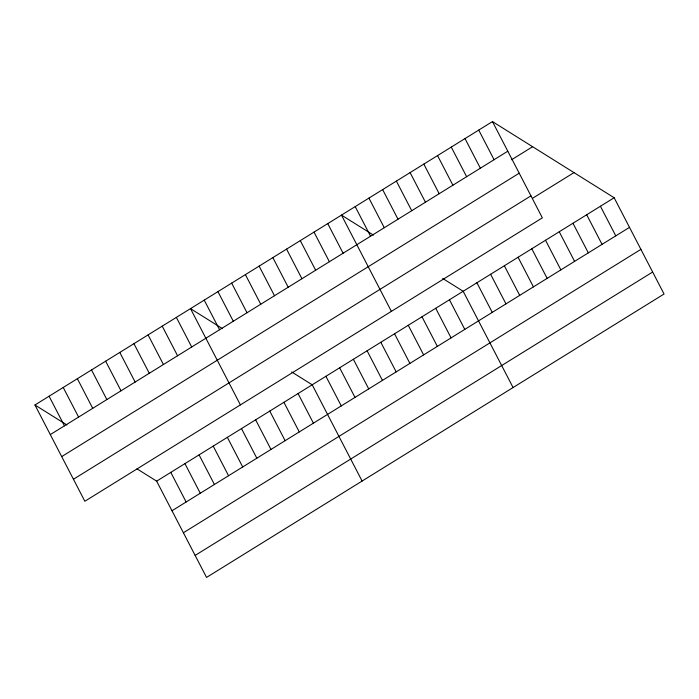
<?xml version="1.0" encoding="UTF-8"?>
<svg xmlns="http://www.w3.org/2000/svg" width="699" height="699" viewBox="0 0 699 699"><rect width="100%" height="100%" fill="white"/><g stroke="black" fill="none" stroke-linecap="round" stroke-linejoin="round"><path stroke-width="1.05" d="M492.454 121.582L542.354 217.852L84.85 501.253L34.95 404.983L492.454 121.582L614.15 197.747L664.05 294.017L206.546 577.418L156.646 481.148L136.978 468.837M50.302 434.595L507.806 151.202M511.572 159.756L532.612 146.72M61.704 456.596L519.208 173.195M73.447 479.252L530.952 195.86M532.813 198.123L573.993 172.618M156.646 481.148L614.15 197.747M171.998 510.759L629.502 227.358M183.4 532.752L640.904 249.36M195.143 555.417L652.648 272.025M373.441 235.109L341.479 215.109L391.379 311.378M442.685 278.447L463.175 291.273L513.075 387.543M222.465 328.635L190.504 308.626L240.404 404.896M291.71 371.964L312.2 384.791L362.099 481.061M34.95 404.983L66.912 424.983M600.424 206.249L615.775 235.86M586.697 214.75L602.049 244.362M572.97 223.252L588.322 252.872M559.244 231.753L574.595 261.374M545.526 240.255L560.869 269.875M478.728 130.084L494.079 159.704M531.799 248.757L547.151 278.377M465.001 138.585L480.353 168.206M518.073 257.258L533.424 286.878M451.274 147.087L466.626 176.707M504.346 265.76L519.698 295.38M437.557 155.589L452.9 185.209M490.619 274.27L505.971 303.882M423.83 164.099L439.182 193.71M476.901 282.772L492.245 312.383M410.103 172.601L425.455 202.212M396.377 181.102L411.728 210.714M449.448 299.775L464.8 329.386M382.65 189.604L398.002 219.215M435.722 308.276L451.073 337.888M368.923 198.105L384.275 227.717M421.995 316.778L437.347 346.389M355.206 206.607L370.549 236.218M408.268 325.28L423.62 354.891M394.551 333.781L409.894 363.393M327.752 223.61L343.104 253.221M380.824 342.283L396.176 371.894M314.026 232.112L329.378 261.723M367.097 350.784L382.449 380.396M300.299 240.613L315.651 270.225M353.371 359.286L368.723 388.897M286.581 249.115L301.924 278.726M339.644 367.788L354.996 397.399M272.855 257.616L288.198 287.228M325.917 376.289L341.269 405.901M259.128 266.118L274.48 295.729M245.401 274.62L260.753 304.231M298.054 393.546L313.405 423.166M231.675 283.121L247.027 312.733M283.916 402.309L299.268 431.921M217.948 291.623L233.3 321.234M269.77 411.064L285.122 440.685M204.23 300.124L219.573 329.736M255.633 419.828L270.985 449.44M241.487 428.592L256.839 458.203M176.358 317.39L191.709 347.001M227.35 437.347L242.702 466.958M162.22 326.145L177.572 355.756M213.212 446.111L228.556 475.722M148.074 334.908L163.426 364.52M199.066 454.866L214.418 484.477M133.937 343.663L149.289 373.275M184.929 463.629L200.281 493.241M119.8 352.427L135.143 382.038M170.783 472.384L186.135 501.996M105.654 361.182L121.006 390.793M91.517 369.946L106.868 399.557M77.371 378.701L92.722 408.312M63.233 387.464L78.585 417.076M49.087 396.219L64.439 425.831"/></g></svg>
